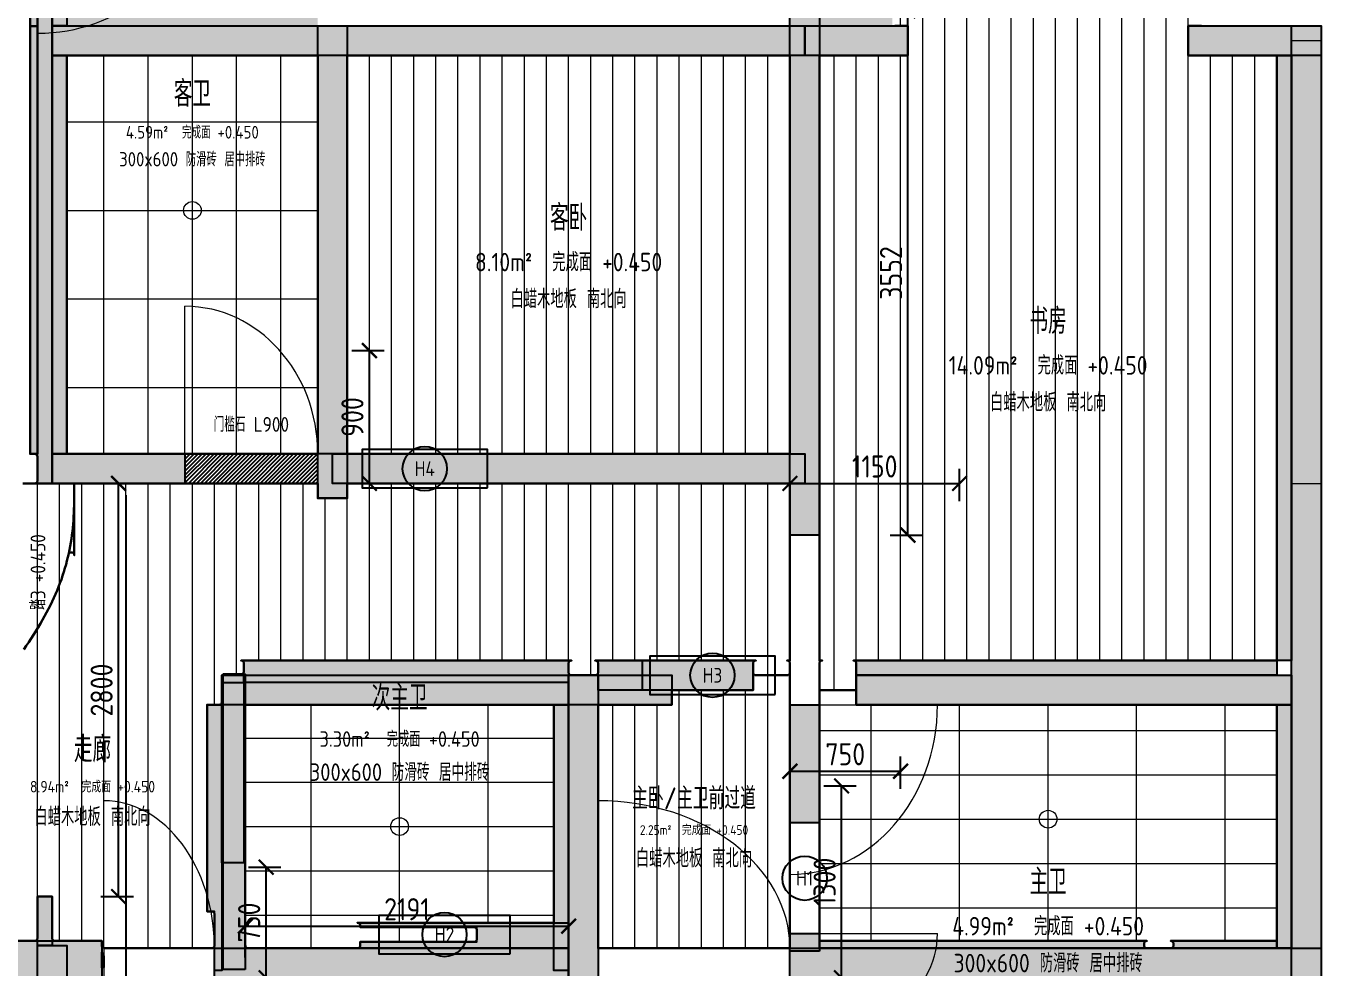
# Model space of a CAD drawing. Header units: millimetres. Extents: x -8644 to 33406, y -9640 to 20060.
# Drawn here: x 7722 to 16500, y 4516 to 10900 of the extents above; entities that cross this region are included whole.
import ezdxf
from ezdxf.enums import TextEntityAlignment as Align

# ---------------------------------------------------------------- set-up
doc = ezdxf.new("R2010")
doc.units = ezdxf.units.MM
for name, color, linetype, lineweight in [('A-CONFLICT', 8, 'Continuous', 25), ('A-DESIGN', 8, 'Continuous', 25), ('A-DIMS', 3, 'Continuous', 13), ('A-DOOR', 8, 'Continuous', 18), ('A-FLOR-LEVL', 7, 'Continuous', 18), ('A-FLOR-START', 6, 'Continuous', 18), ('A-FLOR-THRS', 1, 'Continuous', 25), ('A-FLOR-TILE', 4, 'Continuous', 13), ('A-FLOR-WOOD', 30, 'Continuous', 13), ('A-FLOR-ZONE', 7, 'Continuous', 30), ('A-REVIEW', 8, 'Continuous', 25), ('A-STAIR', 8, 'Continuous', 18), ('A-WALL', 8, 'Continuous', 25), ('A-WALL-FILL', 253, 'Continuous', 25), ('A-WINDOW', 8, 'Continuous', 18)]:
    doc.layers.add(name, color=color, linetype=linetype, lineweight=lineweight)
doc.styles.get("Standard").update_dxf_attribs({"font": 'gbenor.shx', "bigfont": 'gbcbig.shx'})
doc.dimstyles.new('CD50', dxfattribs={"dimtxt": 150, "dimasz": 100, "dimexe": 100, "dimexo": 80, "dimgap": 40, "dimtad": 1, "dimdec": 0, "dimtxsty": 'Standard', "dimblk": 'ARCHTICK', "dimcen": 2.5, "dimclrd": 3, "dimclre": 3, "dimclrt": 3, "dimazin": 3, "dimtfac": 1, "dimtmove": 0, "dimatfit": 3})

# ---------------------------------------------------------------- blocks, each defined once
blk = doc.blocks.new('SYM-DOOR-LEAF')
at = {"layer": 'A-DOOR'}
blk.add_line((0, 0), (0, 1000), dxfattribs=at)
blk.add_arc((0, 0), 1000, 0, 90, dxfattribs=at)
blk.add_attdef('SRC_ID', (0, -200), '', height=150)
blk = doc.blocks.new('_ARCHTICK')
at = {"color": 0, "linetype": 'BYBLOCK', "const_width": 0.15}
blk.add_lwpolyline([(-0.5, -0.5), (0.5, 0.5)], dxfattribs=at)

msp = doc.modelspace()

# ---------------------------------------------------------------- hatches: boundary and pattern name
at = {"layer": 'A-FLOR-THRS'}
h = msp.add_hatch(dxfattribs=at)
h.set_pattern_fill('ANSI31', color=256, scale=6)
h.paths.add_polyline_path([(9700, 7800), (9700, 8000), (8800, 8000), (8800, 7800)])
at = {"layer": 'A-WALL-FILL'}
h = msp.add_hatch(color=256, dxfattribs=at)
h.dxf.hatch_style = 1
h.paths.add_polyline_path([(6900, 13400), (7000, 13400), (7000, 13200.2), (7269.5, 13200.2), (7799.9, 13200.2), (7799.9, 13118.1), (7799.9, 13002), (7800, 13002), (7800, 13400.2), (7799.9, 13400.2), (7799.9, 13820.2), (7879.9, 13820.2), (7879.9, 13900.2), (13019.9, 13900.2), (13019.9, 13820.2), (13099.9, 13820.2), (13099.9, 13600), (13100, 13600), (13100, 11801), (13100, 11800.2), (13264.2, 11800.2), (13499.9, 11800.2), (13499.9, 11700.2), (13541, 11700.2), (13599.9, 11700.2), (13599.9, 11346.6), (13599.9, 11183.3), (13599.9, 11105), (13599.3, 11105), (13595, 11105), (13595, 11104.4), (13595, 11100.2), (13595, 10977.1), (13595, 10900.2), (13347.4, 10900.2), (13100, 10900.2), (13100, 10900), (13700, 10900), (13700, 10700), (13100, 10700), (13100, 7451), (13100, 7450), (12900, 7450), (12900, 7451), (12900, 7800), (10901, 7800), (9949, 7800), (9900, 7800), (9900, 7700), (9700, 7700), (9700, 8000.2), (9700, 8250), (9699.9, 8250), (9699.9, 9243.1), (9699.9, 10700), (8000.1, 10700), (8000.1, 8000.1), (8000, 8000), (8799, 8000), (8800, 8000), (8800, 7800), (8799, 7800), (7900, 7800), (7800, 7800), (7800, 7999.9), (7790, 7999.9), (7749.9, 7999.9), (7749.9, 10898), (7749.9, 11100.1), (7749.9, 11700), (7800, 11700), (7900, 11700), (8000.1, 11700), (8000.1, 11100.2), (8601.4, 11100.2), (9699.9, 11100.2), (9699.9, 11029.4), (9699.9, 10900.2), (9785.6, 10900.2), (9899.9, 10900.2), (9899.9, 10900), (9900, 10900), (12900, 10900), (12900, 10999), (12900, 11100.2), (12899.9, 11100.2), (12899.9, 13400.2), (8199.9, 13400.2), (8199.9, 13235.9), (8199.9, 13000.2), (8035.6, 13000.2), (7999.8, 13000.2), (8000.1, 12999.9), (8000.1, 12649.9), (7900, 12649.9), (7900, 12551), (7900, 12550), (7800, 12550), (7800, 12551), (7800, 12649.9), (7790, 12649.9), (7749.9, 12649.9), (7749.9, 12999.9), (7790, 12999.9), (7790, 13000.2), (7430.3, 13000.2), (7000, 13000.2), (7000, 12950), (6900, 12950), (6900, 13000.2), (6899.9, 13000.2), (6899.9, 13082.3), (6899.9, 13200.2), (6900, 13200.2)])
h.paths.add_polyline_path([(9699.9, 10900.2), (9098.4, 10900.2), (8000.1, 10900.2), (8000.1, 10900), (9699.9, 10900)])
h.paths.add_polyline_path([(9900, 8000), (9949, 8000), (10901, 8000), (12900, 8000), (12900, 10700), (9900, 10700)])
h = msp.add_hatch(color=256, dxfattribs=at)
h.dxf.hatch_style = 1
h.paths.add_polyline_path([(15400, 0), (15400, 200.2), (15299.9, 200.2), (15299.9, 1721.7), (15299.9, 4450), (12901, 4450), (12900, 4450), (12900, 4630), (12900, 4650), (12900, 4749), (12900, 4750), (13100, 4750), (13100, 4749), (13100, 4700.2), (14042.8, 4700.2), (15299.9, 4700.2), (15299.9, 4650), (15499.9, 4650), (15499.9, 4700.2), (15747.6, 4700.2), (16199.9, 4700.2), (16199.9, 5172.5), (16199.9, 6300), (13350, 6300), (13350, 6500), (13350, 6600.2), (14428.5, 6600.2), (16199.9, 6600.2), (16199.9, 8121.7), (16199.9, 10700), (15600, 10700), (15600, 10900), (16300, 10900), (16500, 10900), (16500, 10801), (16500, 10700), (16500, 7799), (16500, 6401), (16500, 4650), (16500, 4499), (16500, 4450), (16500, 4400), (16300, 4400), (16300, 4450), (15600, 4450), (15600, 2301), (15600, 499), (15600, 0)])
h.paths.add_polyline_path([(16199.9, 6600.2), (16199.9, 6514.5), (16199.9, 6500), (16300, 6500), (16300, 6600.2)])
h = msp.add_hatch(color=256, dxfattribs=at)
h.dxf.hatch_style = 1
h.paths.add_polyline_path([(5499.9, 450), (2801, 450), (1500, 450), (1399, 450), (1300, 450), (1300, 650), (1300, 700.2), (1299.9, 700.2), (1299.9, 704.8), (1299.9, 705), (1299.9, 2300.2), (1300, 2300.2), (1300, 2400), (1300, 2560), (2700, 2560), (2700, 5399), (2700, 5400), (2900, 5400), (2900, 5399), (2900, 2810), (2900, 2560), (2900, 2400), (2900, 2300), (2700, 2300), (2700, 2400), (2699.9, 2400), (2699.9, 2300.2), (2124.9, 2300.2), (1500, 2300.2), (1500, 2200), (2050, 2200), (2050, 1650), (1500, 1650), (1500, 1300), (2050, 1300), (2050, 750), (1500, 750), (1500, 700.1), (1500.1, 700.1), (1772.8, 700.1), (2100.1, 700.1), (2100.1, 650), (2801, 650), (5099.9, 650), (5099.9, 700.1), (5281.8, 700.1), (5500.1, 700.1), (5500.1, 650), (5700, 650), (5700, 700.2), (5572.4, 700.2), (5572.4, 1130.3), (5572.4, 1400), (5700, 1400), (5900, 1400), (5900, 1399), (5900, 200.2), (6680.3, 200.2), (7449.9, 200.2), (7449.9, 293.9), (7449.9, 500.2), (7593.6, 500.2), (7799.9, 500.2), (7799.9, 1721.7), (7799.9, 4450), (7250, 4450), (7250, 3870), (7150, 3870), (7150, 4450), (5900, 4450), (5900, 3800), (5700, 3800), (5700, 4450), (5700, 4499.9), (5699.9, 4499.9), (5650, 4499.9), (5649.9, 4499.9), (5649.9, 4529.9), (5649.9, 4715.1), (5650, 4715.1), (5650, 5950), (5750, 5950), (5750, 4715.1), (5900.1, 4715.1), (5900.1, 4700.1), (5900.1, 4700), (7150, 4700), (7150, 7800), (7400, 7800), (7400, 4700), (7800, 4700), (7800, 5000), (7900, 5000), (7900, 4700), (8236, 4700), (8236, 4624.4), (8249.2, 4597.7), (8250, 4596.1), (8250, 4519.2), (8236, 4518.6), (8236, 4450), (8000, 4450), (8000, 200.2), (8212.2, 200.2), (8599.9, 200.2), (8599.9, 71), (8599.9, 25.8), (8599.9, 5), (8508.4, 5), (8495, 5), (8495, 4.4), (8495, 0.2), (8442.3, 0.2), (8387.6, 0.2), (8000, 0.2), (8000, 0), (8599, 0), (10801, 0), (11400, 0), (11400, 4450), (9001, 4450), (9000, 4450), (9000, 4500), (9000, 4650), (9000, 4900), (8950, 4900), (8950, 6300), (9049.9, 6300), (9049.9, 6450.2), (9050, 6450.2), (9050, 6500), (9059, 6500), (9059, 6507.2), (9123.3, 6507.2), (9199.9, 6507.2), (9199.9, 6514.5), (9199.9, 6600.2), (10142.8, 6600.2), (11399.9, 6600.2), (11399.9, 6535.9), (11399.9, 6500), (11400, 6500), (11599.9, 6500), (11599.9, 6600.2), (11749.9, 6600.2), (11949.9, 6600.2), (11949.9, 6600.1), (12650, 6600.1), (12650, 6399.9), (12100, 6399.9), (12100, 6300), (11600, 6300), (11600, 4900), (11600, 4200), (11600, 200.2), (11812.2, 200.2), (12199.9, 200.2), (12199.9, 71), (12199.9, 25.8), (12199.9, 5), (12108.4, 5), (12095, 5), (12095, 4.4), (12095, 0.2), (12042.3, 0.2), (11987.6, 0.2), (11600, 0.2), (11600, 0), (12199, 0), (14701, 0), (15400, 0), (15400, -200), (14899.9, -200), (14899.9, -212.1), (14899.9, -599.8), (14864.5, -599.8), (14799.9, -599.8), (14799.9, -247), (14799.9, -205), (14800.6, -205), (14805, -205), (14805, -200), (14701, -200), (12199, -200), (12095, -200), (12095, -205), (12095.6, -205), (12099.9, -205), (12099.9, -440.5), (12099.9, -599.8), (12064.5, -599.8), (11999.9, -599.8), (11999.9, -387.5), (11999.9, -200), (11600, -200), (11400, -200), (10999.9, -200), (10999.9, -212.1), (10999.9, -599.8), (10964.5, -599.8), (10899.9, -599.8), (10899.9, -247), (10899.9, -205), (10900.6, -205), (10905, -205), (10905, -200), (10801, -200), (8599, -200), (8495, -200), (8495, -205), (8495.6, -205), (8499.9, -205), (8499.9, -440.5), (8499.9, -599.8), (8464.5, -599.8), (8399.9, -599.8), (8399.9, -387.5), (8399.9, -200), (7201, -200), (6050, -200), (5380, -200), (5380, 0), (5700, 0), (5700, 0.2), (5499.9, 0.2)])
h.paths.add_polyline_path([(9209, 4810.2), (9209, 4793), (9209, 4750.2), (9209, 4693), (9209, 4650), (9988.1, 4650), (9988.1, 4693), (10326.6, 4693), (10777.9, 4693), (10777.9, 4735.9), (10777.9, 4793), (10439.4, 4793), (9988.1, 4793), (9988.1, 4805.9), (9988.1, 4823.1), (10326.6, 4823.1), (10777.9, 4823.1), (10791.6, 4823.1), (10809.9, 4823.1), (11062.8, 4823.1), (11300, 4823.1), (11300, 6300), (11241, 6300), (10499, 6300), (9209, 6300), (9209, 5785.4), (9209, 4823.1)])
h.paths.add_polyline_path([(9059, 4650), (9059, 5230.2), (9050, 5230.2), (9050, 4650)])
h.paths.add_polyline_path([(7800, 200.2), (7799.9, 200.2), (7799.9, 150.2), (7799.9, 118.1), (7799.9, 0.2), (7312, 0.2), (7105, 0.2), (7105, 1.9), (7105, 5), (6457.6, 5), (6095, 5), (6095, 3.3), (6095, 0.2), (5993.4, 0.2), (5900, 0.2), (5900, 0), (6050, 0), (7201, 0), (7800, 0)])
h = msp.add_hatch(color=256, dxfattribs=at)
h.dxf.hatch_style = 1
h.paths.add_polyline_path([(13100, 6299), (13100, 5501), (13100, 5500), (12900, 5500), (12900, 5501), (12900, 6299), (12900, 6300), (13100, 6300)])

# ---------------------------------------------------------------- linework, layer by layer
at = {"layer": 'A-CONFLICT'}
msp.add_lwpolyline([(9699.9, 9243.1), (9699.9, 10900.2), (9785.6, 10900.2), (9899.9, 10900.2), (9899.9, 9657.3), (9899.9, 8000.2), (9814.2, 8000.2), (9700, 8000.2), (9700, 8250), (9699.9, 8250)], close=True, dxfattribs=at)
at = {"layer": 'A-DESIGN'}
for points in [[(7753, 10898), (7790, 10898), (7800, 10898), (7800, 7999.9), (7790, 7999.9), (7749.9, 7999.9), (7749.9, 10898), (7753, 10898)], [(8000.1, 8000.1), (8000, 8000), (7900, 8000), (7900, 10700), (8000.1, 10700), (8000.1, 8000.1)], [(16199.9, 8121.7), (16199.9, 10700), (16300, 10700), (16300, 7799), (16300, 6600.2), (16199.9, 6600.2), (16199.9, 8121.7)], [(9199.9, 6450.2), (9199.9, 6514.5), (9199.9, 6600.2), (10142.8, 6600.2), (11399.9, 6600.2), (11399.9, 6535.9), (11399.9, 6450.2), (10457, 6450.2)], [(11599.9, 6400.2), (11599.9, 6485.9), (11599.9, 6600.2), (11749.9, 6600.2), (11949.9, 6600.2), (11949.9, 6514.5), (11949.9, 6400.2), (11799.9, 6400.2)], [(11900, 6399.9), (11900, 6600.1), (12650, 6600.1), (12650, 6399.9)], [(16199.9, 6600.2), (16199.9, 6514.5), (16199.9, 6500), (13350, 6500), (13350, 6600.2), (14428.5, 6600.2), (16199.9, 6600.2)], [(9209, 4507.2), (9144.7, 4507.2), (9059, 4507.2), (9059, 5364.4), (9059, 6507.2), (9123.3, 6507.2), (9209, 6507.2), (9209, 5785.4), (9209, 4823.1), (9209, 4810.2), (9209, 4793), (9209, 4750.2), (9209, 4693), (9209, 4620.6), (9209, 4524), (9209, 4516.8)], [(9199.9, 5230.2), (9114.2, 5230.2), (9049.9, 5230.2), (9049.9, 5927.3), (9049.9, 6450.2), (9135.6, 6450.2), (9199.9, 6450.2), (9199.9, 5753.1)], [(16199.9, 5172.5), (16199.9, 6300), (16300, 6300), (16300, 4650), (16199.9, 4650), (16199.9, 5172.5)], [(9988.1, 4805.9), (9988.1, 4823.1), (10326.6, 4823.1), (10777.9, 4823.1), (10791.6, 4823.1), (10809.9, 4823.1), (11062.8, 4823.1), (11399.9, 4823.1), (11399.9, 4694.9), (11399.9, 4650), (9988.1, 4650), (9988.1, 4693), (10326.6, 4693), (10777.9, 4693), (10777.9, 4735.9), (10777.9, 4793), (10439.4, 4793), (9988.1, 4793), (9988.1, 4805.9)], [(14042.8, 4700.2), (15299.9, 4700.2), (15299.9, 4650), (13100, 4650), (13100, 4700.2), (14042.8, 4700.2)], [(15499.9, 4700.2), (15747.6, 4700.2), (16199.9, 4700.2), (16199.9, 4650), (15499.9, 4650), (15499.9, 4700.2)], [(8249.2, 4597.7), (8250, 4596.1), (8250, 4519.2), (8236, 4518.6), (8236, 4624.4), (8249.2, 4597.7)]]:
    msp.add_lwpolyline(points, close=True, dxfattribs=at)
at = {"layer": 'A-DOOR'}
for points in [[(8800, 7800), (9700, 7800), (9700, 8000), (8800, 8000)], [(12900, 6300), (13100, 6300), (13100, 7450), (12900, 7450)], [(12900, 4750), (13100, 4750), (13100, 5500), (12900, 5500)], [(8250, 4450), (9000, 4450), (9000, 4650), (8250, 4650)], [(11600, 4450), (12900, 4450), (12900, 4650), (11600, 4650)]]:
    msp.add_lwpolyline(points, close=True, dxfattribs=at)
at = {"layer": 'A-FLOR-START'}
for p, q in [((8850, 9530), (8850, 9770)), ((8730, 9650), (8970, 9650)), ((14650, 5405), (14650, 5645)), ((10254.5, 5355), (10254.5, 5595)), ((10134.5, 5475), (10374.5, 5475)), ((14530, 5525), (14770, 5525))]:
    msp.add_line(p, q, dxfattribs=at)
for centre in [(8850, 9650), (10254.5, 5475), (14650, 5525)]:
    msp.add_circle(centre, 60, dxfattribs=at)
at = {"layer": 'A-FLOR-THRS'}
msp.add_lwpolyline([(9700, 7800), (9700, 8000), (8800, 8000), (8800, 7800)], close=True, dxfattribs=at)
at = {"layer": 'A-FLOR-TILE'}
for p, q in [((8250, 8000), (8250, 10700)), ((8550, 8000), (8550, 10700)), ((8850, 8000), (8850, 10700)), ((9150, 8000), (9150, 10700)), ((9450, 8000), (9450, 10700)), ((8000.1, 10250), (9699.9, 10250)), ((8000.1, 9650), (9699.9, 9650)), ((8000.1, 9050), (9699.9, 9050)), ((8000.1, 8450), (9699.9, 8450)), ((9654.5, 4650), (9654.5, 6300)), ((10254.5, 4823.1), (10254.5, 6300)), ((10854.5, 4823.1), (10854.5, 6300)), ((13450, 4700.2), (13450, 6300)), ((14050, 4700.2), (14050, 6300)), ((14650, 4700.2), (14650, 6300)), ((15250, 4700.2), (15250, 6300)), ((15850, 4700.2), (15850, 6300)), ((9209, 6075), (11300, 6075)), ((13100, 6125), (16199.9, 6125)), ((13100, 5825), (16199.9, 5825)), ((9209, 5775), (11300, 5775)), ((9209, 5475), (11300, 5475)), ((13100, 5525), (16199.9, 5525)), ((13100, 5225), (16199.9, 5225)), ((9209, 5175), (11300, 5175)), ((13100, 4925), (16199.9, 4925)), ((9209, 4875), (11300, 4875)), ((10254.5, 4693), (10254.5, 4793))]:
    msp.add_line(p, q, dxfattribs=at)
at = {"layer": 'A-FLOR-WOOD'}
for p, q in [((13650, 10900), (13650, 11350)), ((13800, 6600.2), (13800, 11350)), ((13950, 6600.2), (13950, 11350)), ((14100, 6600.2), (14100, 11350)), ((14250, 6600.2), (14250, 11350)), ((14400, 6600.2), (14400, 11350)), ((14550, 6600.2), (14550, 11350)), ((14700, 6600.2), (14700, 11350)), ((14850, 6600.2), (14850, 11350)), ((15000, 6600.2), (15000, 11350)), ((15150, 6600.2), (15150, 11350)), ((15300, 6600.2), (15300, 11350)), ((15450, 6600.2), (15450, 11350)), ((15600, 10900), (15600, 11350)), ((15600, 10900), (15600, 10700)), ((9900, 8001), (9900, 10699)), ((10050, 8000), (10050, 10700)), ((10200, 8000), (10200, 10700)), ((10350, 8000), (10350, 10700)), ((10500, 8000), (10500, 10700)), ((10650, 8000), (10650, 10700)), ((10800, 8000), (10800, 10700)), ((10950, 8000), (10950, 10700)), ((11100, 8000), (11100, 10700)), ((11250, 8000), (11250, 10700)), ((11400, 8000), (11400, 10700)), ((11550, 8000), (11550, 10700)), ((11700, 8000), (11700, 10700)), ((11850, 8000), (11850, 10700)), ((12000, 8000), (12000, 10700)), ((12150, 8000), (12150, 10700)), ((12300, 8000), (12300, 10700)), ((12450, 8000), (12450, 10700)), ((12600, 8000), (12600, 10700)), ((12750, 8000), (12750, 10700)), ((12900, 10699), (12900, 8001)), ((13200, 6400), (13200, 10700)), ((13350, 6600.2), (13350, 10700)), ((13500, 6600.2), (13500, 10700)), ((13650, 6600.2), (13650, 10700)), ((15600, 6600.2), (15600, 10700)), ((15750, 6600.2), (15750, 10700)), ((15900, 6600.2), (15900, 10700)), ((16050, 6600.2), (16050, 10700)), ((7800, 7979.9), (7800, 7820)), ((7800, 6816.8), (7800, 7800)), ((7950, 7117.4), (7950, 7800)), ((8100, 4700), (8100, 7800)), ((8250, 4650.9), (8250, 7800)), ((8400, 4650), (8400, 7800)), ((8550, 4650), (8550, 7800)), ((8700, 4650), (8700, 7800)), ((8850, 4650), (8850, 7800)), ((9000, 6300), (9000, 7800)), ((9150, 6507.2), (9150, 7800)), ((9300, 6600.2), (9300, 7800)), ((9450, 6600.2), (9450, 7800)), ((9600, 6600.2), (9600, 7800)), ((9900, 7700), (9900, 7799)), ((10050, 6600.2), (10050, 7800)), ((10200, 6600.2), (10200, 7800)), ((10350, 6600.2), (10350, 7800)), ((10500, 6600.2), (10500, 7800)), ((10650, 6600.2), (10650, 7800)), ((10800, 6600.2), (10800, 7800)), ((10950, 6600.2), (10950, 7800)), ((11100, 6600.2), (11100, 7800)), ((11250, 6600.2), (11250, 7800)), ((11400, 6600), (11400, 7800)), ((11550, 6500), (11550, 7800)), ((11700, 6600.2), (11700, 7800)), ((11850, 6600.2), (11850, 7800)), ((12000, 6600.1), (12000, 7800)), ((12150, 6600.1), (12150, 7800)), ((12300, 6600.1), (12300, 7800)), ((12450, 6600.1), (12450, 7800)), ((12600, 6600.1), (12600, 7800)), ((12750, 6500), (12750, 7800)), ((12900, 7799), (12900, 6600)), ((9750, 6600.2), (9750, 7700)), ((9900, 6600.2), (9900, 7700)), ((7950, 4700), (7950, 7117.4)), ((7800, 4999.7), (7800, 6816.8)), ((11400, 6518), (11400, 6582)), ((12750, 4650), (12750, 6500)), ((12900, 6580), (12900, 6520)), ((12900, 6520), (12900, 4651)), ((13350, 6580), (13350, 6520)), ((13350, 6520), (13350, 6400)), ((12150, 4650), (12150, 6399.9)), ((12300, 4650), (12300, 6399.9)), ((12450, 4650), (12450, 6399.9)), ((12600, 4650), (12600, 6399.9)), ((11700, 4650), (11700, 6300)), ((11850, 4650), (11850, 6300)), ((12000, 4650), (12000, 6300)), ((7800, 4999.7), (7800, 4720)), ((9000, 4880), (9000, 4670))]:
    msp.add_line(p, q, dxfattribs=at)
at = {"layer": 'A-FLOR-ZONE'}
for points in [[(7749.9, 11699.7), (7749.9, 8000.2), (7749.9, 8000.2), (7749.9, 7999.9), (7750.2, 7999.9), (7750.2, 7999.9), (7780, 7999.9), (7782, 7999.8), (7783.9, 7999.5), (7785.8, 7999), (7787.7, 7998.4), (7789.4, 7997.5), (7791.1, 7996.5), (7792.7, 7995.4), (7794.1, 7994), (7795.5, 7992.6), (7796.6, 7991), (7797.6, 7989.3), (7798.5, 7987.6), (7799.1, 7985.7), (7799.6, 7983.8), (7799.9, 7981.9), (7800, 7979.9), (7800, 7820), (7799.9, 7818.1), (7799.6, 7816.1), (7799.1, 7814.2), (7798.5, 7812.4), (7797.6, 7810.6), (7796.6, 7808.9), (7795.5, 7807.3), (7794.1, 7805.9), (7792.7, 7804.6), (7791.1, 7803.4), (7789.4, 7802.4), (7787.7, 7801.5), (7785.8, 7800.9), (7783.9, 7800.4), (7782, 7800.1), (7780, 7800), (7700, 7800)], [(15688.9, 10900.4), (15687, 10900.1), (15685, 10900), (15600, 10900), (15600, 10900), (15600, 10900), (15600, 10700), (15600, 10700), (15600, 10700), (16198.9, 10700), (16199, 10700), (16199.1, 10700), (16199.2, 10700), (16199.3, 10699.9), (16199.4, 10699.9), (16199.5, 10699.8), (16199.5, 10699.8), (16199.6, 10699.7), (16199.7, 10699.6), (16199.7, 10699.6), (16199.8, 10699.5), (16199.8, 10699.4), (16199.9, 10699.3), (16199.9, 10699.2), (16199.9, 10699.1), (16199.9, 10699), (16199.9, 6601.2), (16199.9, 6601.1), (16199.9, 6601), (16199.9, 6600.9), (16199.8, 6600.8), (16199.8, 6600.7), (16199.7, 6600.6), (16199.7, 6600.6), (16199.6, 6600.5), (16199.5, 6600.4), (16199.5, 6600.4), (16199.4, 6600.3), (16199.3, 6600.3), (16199.2, 6600.2), (16199.1, 6600.2), (16199, 6600.2), (16198.9, 6600.2), (13350, 6600.2), (13350, 6600.2), (13350, 6600.2), (13350, 6600), (13330, 6600), (13332, 6599.9), (13333.9, 6599.6), (13335.8, 6599.1), (13337.7, 6598.5), (13339.4, 6597.6), (13341.1, 6596.6), (13342.7, 6595.5), (13344.1, 6594.1), (13345.5, 6592.7), (13346.6, 6591.1), (13347.6, 6589.4), (13348.5, 6587.7), (13349.1, 6585.8), (13349.6, 6583.9), (13349.9, 6582), (13350, 6580), (13350, 6520), (13350, 6400), (13100, 6400), (13100, 6520), (13100, 6580), (13100.1, 6582), (13100.4, 6583.9), (13100.9, 6585.8), (13101.5, 6587.7), (13102.4, 6589.4), (13103.4, 6591.1), (13104.5, 6592.7), (13105.9, 6594.1), (13107.3, 6595.5), (13108.9, 6596.6), (13110.6, 6597.6), (13112.3, 6598.5), (13114.2, 6599.1), (13116.1, 6599.6), (13118, 6599.9), (13120, 6600), (13100, 6600), (13100, 10699), (13100, 10699.1), (13100, 10699.2), (13100, 10699.3), (13100.1, 10699.4), (13100.1, 10699.5), (13100.2, 10699.6), (13100.2, 10699.6), (13100.3, 10699.7), (13100.4, 10699.8), (13100.4, 10699.8), (13100.5, 10699.9), (13100.6, 10699.9), (13100.7, 10700), (13100.8, 10700), (13100.9, 10700), (13101, 10700), (13700, 10700), (13700, 10700), (13700, 10700), (13700, 10900), (13700, 10900), (13700, 10900), (13615, 10900), (13613.1, 10900.1), (13611.1, 10900.4)], [(7707.6, 6675), (7724.7, 6700), (7741.6, 6724.9), (7741.6, 6725.1), (7758, 6749.9), (7774.1, 6775), (7774.1, 6775), (7789.8, 6799.9), (7789.8, 6800.1), (7805, 6824.9), (7819.9, 6849.9), (7819.9, 6850.1), (7834.3, 6874.9), (7834.3, 6875.1), (7848.3, 6899.9), (7848.3, 6900.1), (7861.8, 6924.9), (7861.8, 6925.1), (7874.9, 6949.9), (7874.9, 6950.1), (7887.5, 6974.9), (7887.5, 6975.1), (7899.6, 6999.9), (7899.6, 7000.1), (7911.3, 7024.9), (7911.3, 7025.1), (7922.4, 7049.9), (7922.4, 7050.1), (7933.1, 7074.9), (7933.1, 7075.1), (7943.3, 7099.9), (7943.3, 7100.1), (7952.9, 7124.9), (7952.9, 7125.1), (7962.1, 7149.9), (7962.1, 7150.1), (7970.7, 7174.9), (7970.7, 7175.1), (7978.9, 7199.9), (7978.9, 7200.1), (7986.5, 7224.9), (7986.5, 7225.1), (7993.7, 7249.9), (7993.7, 7250.1), (8000.3, 7274.9), (8000.3, 7275.1), (8006.5, 7299.9), (8006.5, 7300.1), (8010.5, 7317.5), (8011, 7319.4), (8011.7, 7321.2), (8012.6, 7323), (8013.6, 7324.6), (8014.8, 7326.1), (8016.2, 7327.6), (8017.6, 7328.8), (8019.2, 7330), (8020.9, 7330.9), (8022.7, 7331.7), (8024.5, 7332.3), (8026.4, 7332.8), (8028.4, 7333), (8030.3, 7333.1), (8032.2, 7333), (8034.2, 7332.7), (8036, 7332.2), (8037.9, 7331.5), (8039.6, 7330.6), (8041.3, 7329.6), (8042.8, 7328.5), (8044.2, 7327.1), (8045.5, 7325.7), (8046.7, 7324.1), (8047.7, 7322.4), (8048.5, 7320.7), (8049.2, 7318.9), (8049.6, 7317), (8049.9, 7315), (8050, 7313.1), (8050, 7800), (9699, 7800), (9699.1, 7800), (9699.2, 7800), (9699.3, 7800), (9699.4, 7799.9), (9699.5, 7799.9), (9699.6, 7799.8), (9699.6, 7799.8), (9699.7, 7799.7), (9699.8, 7799.6), (9699.8, 7799.6), (9699.9, 7799.5), (9699.9, 7799.4), (9700, 7799.3), (9700, 7799.2), (9700, 7799.1), (9700, 7799), (9700, 7700), (9700, 7700), (9700, 7700), (9900, 7700), (9900, 7700), (9900, 7700), (9900, 7799), (9900, 7799.1), (9900, 7799.2), (9900, 7799.3), (9900.1, 7799.4), (9900.1, 7799.5), (9900.2, 7799.6), (9900.2, 7799.6), (9900.3, 7799.7), (9900.4, 7799.8), (9900.4, 7799.8), (9900.5, 7799.9), (9900.6, 7799.9), (9900.7, 7800), (9900.8, 7800), (9900.9, 7800), (9901, 7800), (12899, 7800), (12899.1, 7800), (12899.2, 7800), (12899.3, 7800), (12899.4, 7799.9), (12899.5, 7799.9), (12899.6, 7799.8), (12899.6, 7799.8), (12899.7, 7799.7), (12899.8, 7799.6), (12899.8, 7799.6), (12899.9, 7799.5), (12899.9, 7799.4), (12900, 7799.3), (12900, 7799.2), (12900, 7799.1), (12900, 7799), (12900, 6600), (12880, 6600), (12882, 6599.9), (12883.9, 6599.6), (12885.8, 6599.1), (12887.7, 6598.5), (12889.4, 6597.6), (12891.1, 6596.6), (12892.7, 6595.5), (12894.1, 6594.1), (12895.5, 6592.7), (12896.6, 6591.1), (12897.6, 6589.4), (12898.5, 6587.7), (12899.1, 6585.8), (12899.6, 6583.9), (12899.9, 6582), (12900, 6580), (12900, 6520), (12899.9, 6518), (12899.6, 6516.1), (12899.1, 6514.2), (12898.5, 6512.3), (12897.6, 6510.6), (12896.6, 6508.9), (12895.5, 6507.3), (12894.1, 6505.9), (12892.7, 6504.5), (12891.1, 6503.4), (12889.4, 6502.4), (12887.7, 6501.5), (12885.8, 6500.9), (12883.9, 6500.4), (12882, 6500.1), (12880, 6500), (12670, 6500), (12668, 6500.1), (12666.1, 6500.4), (12664.2, 6500.9), (12662.3, 6501.5), (12660.6, 6502.4), (12658.9, 6503.4), (12657.3, 6504.5), (12655.9, 6505.9), (12654.5, 6507.3), (12653.4, 6508.9), (12652.4, 6510.6), (12651.5, 6512.3), (12650.9, 6514.2), (12650.4, 6516.1), (12650.1, 6518), (12650, 6520), (12650, 6580), (12650.1, 6582), (12650.4, 6583.9), (12650.9, 6585.8), (12651.5, 6587.7), (12652.4, 6589.4), (12653.4, 6591.1), (12654.5, 6592.7), (12655.9, 6594.1), (12657.3, 6595.5), (12658.9, 6596.6), (12660.6, 6597.6), (12662.3, 6598.5), (12664.2, 6599.1), (12666.1, 6599.6), (12668, 6599.9), (12670, 6600), (12650, 6600), (12650, 6600.1), (12650, 6600.1), (12650, 6600.1), (11950.3, 6600.1), (11950.2, 6600.1), (11950.1, 6600.1), (11950, 6600.2), (11949.9, 6600.2), (11949.9, 6600.2), (11949.9, 6600.2), (11599.9, 6600.2), (11599.9, 6600.2), (11599.9, 6600.2), (11599.9, 6600), (11579.9, 6600), (11581.9, 6599.9), (11583.8, 6599.6), (11585.7, 6599.1), (11587.6, 6598.5), (11589.3, 6597.6), (11591, 6596.6), (11592.6, 6595.5), (11594, 6594.1), (11595.4, 6592.7), (11596.5, 6591.1), (11597.5, 6589.4), (11598.4, 6587.7), (11599, 6585.8), (11599.5, 6583.9), (11599.8, 6582), (11599.9, 6580), (11599.9, 6520), (11599.8, 6518.1), (11599.5, 6516.1), (11599, 6514.2), (11598.4, 6512.4), (11597.5, 6510.6), (11596.5, 6508.9), (11595.4, 6507.4), (11594, 6505.9), (11592.6, 6504.6), (11591, 6503.4), (11589.3, 6502.4), (11587.6, 6501.6), (11585.7, 6500.9), (11583.8, 6500.4), (11581.9, 6500.1), (11579.9, 6500), (11419.9, 6500), (11417.9, 6500.1), (11416, 6500.4), (11414.1, 6500.9), (11412.2, 6501.5), (11410.5, 6502.4), (11408.8, 6503.4), (11407.2, 6504.5), (11405.8, 6505.9), (11404.4, 6507.3), (11403.3, 6508.9), (11402.3, 6510.6), (11401.4, 6512.3), (11400.8, 6514.2), (11400.3, 6516.1), (11400, 6518), (11399.9, 6520), (11399.9, 6580), (11400, 6582), (11400.3, 6583.9), (11400.8, 6585.8), (11401.4, 6587.7), (11402.3, 6589.4), (11403.3, 6591.1), (11404.4, 6592.7), (11405.8, 6594.1), (11407.2, 6595.5), (11408.8, 6596.6), (11410.5, 6597.6), (11412.2, 6598.5), (11414.1, 6599.1), (11416, 6599.6), (11417.9, 6599.9), (11419.9, 6600), (11399.9, 6600), (11399.9, 6600.2), (11399.9, 6600.2), (11399.9, 6600.2), (9199.9, 6600.2), (9199.9, 6600.2), (9199.9, 6600.2), (9199.9, 6600), (9179.9, 6600), (9181.9, 6599.9), (9183.8, 6599.6), (9185.7, 6599.1), (9187.6, 6598.5), (9189.3, 6597.6), (9191, 6596.6), (9192.6, 6595.5), (9194, 6594.1), (9195.4, 6592.7), (9196.5, 6591.1), (9197.5, 6589.4), (9198.4, 6587.7), (9199, 6585.8), (9199.5, 6583.9), (9199.8, 6582), (9199.9, 6580), (9199.9, 6527.2), (9199.8, 6525.3), (9199.5, 6523.3), (9199, 6521.4), (9198.4, 6519.6), (9197.5, 6517.8), (9196.5, 6516.1), (9195.4, 6514.6), (9194, 6513.1), (9192.6, 6511.8), (9191, 6510.6), (9189.3, 6509.6), (9187.6, 6508.8), (9185.7, 6508.1), (9183.8, 6507.6), (9181.9, 6507.3), (9179.9, 6507.2), (9059.3, 6507.2), (9059.3, 6507.2), (9059, 6507.2), (9058.8, 6506.9), (9057.9, 6505.7), (9056.5, 6504.2), (9054.9, 6502.8), (9053.1, 6501.6), (9051.3, 6500.5), (9050.8, 6500.4), (9050, 6500), (9050, 6499.5), (9050, 6451.9), (9049.9, 6450), (9049.9, 6449.9), (9049.9, 6449.9), (9049.9, 6320), (9049.8, 6318), (9049.5, 6316.1), (9049, 6314.2), (9048.4, 6312.3), (9047.5, 6310.6), (9046.5, 6308.9), (9045.4, 6307.3), (9044, 6305.9), (9042.6, 6304.5), (9041, 6303.4), (9039.3, 6302.4), (9037.6, 6301.5), (9035.7, 6300.9), (9033.8, 6300.4), (9031.9, 6300.1), (9029.9, 6300), (8950.3, 6300), (8950.3, 6300), (8950, 6300), (8950, 6299.7), (8950, 6299.7), (8950, 4900.3), (8950, 4900.3), (8950, 4900), (8950.3, 4900), (8950.3, 4900), (8980, 4900), (8982, 4899.9), (8983.9, 4899.6), (8985.8, 4899.1), (8987.7, 4898.5), (8989.4, 4897.6), (8991.1, 4896.6), (8992.7, 4895.5), (8994.1, 4894.1), (8995.5, 4892.7), (8996.6, 4891.1), (8997.6, 4889.4), (8998.5, 4887.7), (8999.1, 4885.8), (8999.6, 4883.9), (8999.9, 4882), (9000, 4880), (9000, 4670), (8999.9, 4668), (8999.6, 4666.1), (8999.1, 4664.2), (8998.5, 4662.3), (8997.6, 4660.6), (8996.6, 4658.9), (8995.5, 4657.3), (8994.1, 4655.9), (8992.7, 4654.5), (8991.1, 4653.4), (8989.4, 4652.4), (8987.7, 4651.5), (8985.8, 4650.9), (8983.9, 4650.4), (8982, 4650.1), (8980, 4650), (8256, 4650), (8254, 4650.1), (8252.1, 4650.4), (8250.2, 4650.9), (8248.3, 4651.5), (8246.6, 4652.4), (8244.9, 4653.4), (8243.3, 4654.5), (8241.9, 4655.9), (8240.5, 4657.3), (8239.4, 4658.9), (8238.4, 4660.6), (8237.5, 4662.3), (8236.9, 4664.2), (8236.4, 4666.1), (8236.1, 4668), (8236, 4670), (8236, 4699.7), (8236, 4699.7), (8236, 4700), (8235.7, 4700), (8235.7, 4700), (7920, 4700), (7918, 4700.1), (7916.1, 4700.4), (7914.2, 4700.9), (7912.3, 4701.5), (7910.6, 4702.4), (7908.9, 4703.4), (7907.3, 4704.5), (7905.9, 4705.9), (7904.5, 4707.3), (7903.4, 4708.9), (7902.4, 4710.6), (7901.5, 4712.3), (7900.9, 4714.2), (7900.4, 4716.1), (7900.1, 4718), (7900, 4720), (7900, 4999.7), (7900, 4999.7), (7900, 5000), (7899.7, 5000), (7899.7, 5000), (7800.3, 5000), (7800.3, 5000), (7800, 5000), (7800, 4999.7), (7800, 4999.7), (7800, 4720), (7799.9, 4718), (7799.6, 4716.1), (7799.1, 4714.2), (7798.5, 4712.3), (7797.6, 4710.6), (7796.6, 4708.9), (7795.5, 4707.3), (7794.1, 4705.9), (7792.7, 4704.5), (7791.1, 4703.4), (7789.4, 4702.4), (7787.7, 4701.5), (7785.8, 4700.9), (7783.9, 4700.4), (7782, 4700.1), (7780, 4700), (7420, 4700)], [(7700, 7800), (7800, 7800), (8050, 7800), (8050, 7775), (8049.9, 7750), (8049.8, 7725), (8049.6, 7700), (8049.2, 7675), (8048.6, 7650), (8047.8, 7625), (8046.7, 7600), (8045.4, 7575), (8043.8, 7550), (8041.8, 7525), (8039.5, 7500), (8036.9, 7475), (8033.8, 7450), (8030.4, 7425), (8026.5, 7400), (8022.2, 7375), (8017.4, 7350), (8012.2, 7325), (8006.5, 7300), (8000.3, 7275), (7993.7, 7250), (7986.5, 7225), (7978.9, 7200), (7970.7, 7175), (7962.1, 7150), (7952.9, 7125), (7943.3, 7100), (7933.1, 7075), (7922.4, 7050), (7911.3, 7025), (7899.6, 7000), (7887.5, 6975), (7874.9, 6950), (7861.8, 6925), (7848.3, 6900), (7834.3, 6875), (7819.9, 6850), (7805, 6825), (7789.8, 6800), (7774.1, 6775), (7758, 6750), (7741.6, 6725), (7724.7, 6700), (7707.6, 6675)]]:
    msp.add_lwpolyline(points, dxfattribs=at)
for points in [[(8001.1, 8000), (8001, 8000), (8000.9, 8000), (8000.8, 8000), (8000.7, 8000.1), (8000.6, 8000.1), (8000.5, 8000.2), (8000.5, 8000.2), (8000.4, 8000.3), (8000.3, 8000.4), (8000.3, 8000.4), (8000.2, 8000.5), (8000.2, 8000.6), (8000.1, 8000.7), (8000.1, 8000.8), (8000.1, 8000.9), (8000.1, 8001), (8000.1, 10699), (8000.1, 10699.1), (8000.1, 10699.2), (8000.1, 10699.3), (8000.2, 10699.4), (8000.2, 10699.5), (8000.3, 10699.6), (8000.3, 10699.6), (8000.4, 10699.7), (8000.5, 10699.8), (8000.5, 10699.8), (8000.6, 10699.9), (8000.7, 10699.9), (8000.8, 10700), (8000.9, 10700), (8001, 10700), (8001.1, 10700), (9698.9, 10700), (9699, 10700), (9699.1, 10700), (9699.2, 10700), (9699.3, 10699.9), (9699.4, 10699.9), (9699.5, 10699.8), (9699.5, 10699.8), (9699.6, 10699.7), (9699.7, 10699.6), (9699.7, 10699.6), (9699.8, 10699.5), (9699.8, 10699.4), (9699.9, 10699.3), (9699.9, 10699.2), (9699.9, 10699.1), (9699.9, 10699), (9699.9, 8250), (9699.9, 8250), (9699.9, 8250), (9699.9, 8249.9), (9700, 8249.8), (9700, 8249.7), (9700, 8249.6), (9700, 8001), (9700, 8000.9), (9700, 8000.8), (9700, 8000.7), (9699.9, 8000.6), (9699.9, 8000.5), (9699.8, 8000.4), (9699.8, 8000.4), (9699.7, 8000.3), (9699.6, 8000.2), (9699.6, 8000.2), (9699.5, 8000.1), (9699.4, 8000.1), (9699.3, 8000), (9699.2, 8000), (9699.1, 8000), (9699, 8000)], [(9901, 8000), (9900.9, 8000), (9900.8, 8000), (9900.7, 8000), (9900.6, 8000.1), (9900.5, 8000.1), (9900.4, 8000.2), (9900.4, 8000.2), (9900.3, 8000.3), (9900.2, 8000.4), (9900.2, 8000.4), (9900.1, 8000.5), (9900.1, 8000.6), (9900, 8000.7), (9900, 8000.8), (9900, 8000.9), (9900, 8001), (9900, 10699), (9900, 10699.1), (9900, 10699.2), (9900, 10699.3), (9900.1, 10699.4), (9900.1, 10699.5), (9900.2, 10699.6), (9900.2, 10699.6), (9900.3, 10699.7), (9900.4, 10699.8), (9900.4, 10699.8), (9900.5, 10699.9), (9900.6, 10699.9), (9900.7, 10700), (9900.8, 10700), (9900.9, 10700), (9901, 10700), (12899, 10700), (12899.1, 10700), (12899.2, 10700), (12899.3, 10700), (12899.4, 10699.9), (12899.5, 10699.9), (12899.6, 10699.8), (12899.6, 10699.8), (12899.7, 10699.7), (12899.8, 10699.6), (12899.8, 10699.6), (12899.9, 10699.5), (12899.9, 10699.4), (12900, 10699.3), (12900, 10699.2), (12900, 10699.1), (12900, 10699), (12900, 8001), (12900, 8000.9), (12900, 8000.8), (12900, 8000.7), (12899.9, 8000.6), (12899.9, 8000.5), (12899.8, 8000.4), (12899.8, 8000.4), (12899.7, 8000.3), (12899.6, 8000.2), (12899.6, 8000.2), (12899.5, 8000.1), (12899.4, 8000.1), (12899.3, 8000), (12899.2, 8000), (12899.1, 8000), (12899, 8000)], [(12900, 4651), (12900, 4650.9), (12900, 4650.8), (12900, 4650.7), (12899.9, 4650.6), (12899.9, 4650.5), (12899.8, 4650.4), (12899.8, 4650.4), (12899.7, 4650.3), (12899.6, 4650.2), (12899.6, 4650.2), (12899.5, 4650.1), (12899.4, 4650.1), (12899.3, 4650), (12899.2, 4650), (12899.1, 4650), (12899, 4650), (11601, 4650), (11600.9, 4650), (11600.8, 4650), (11600.7, 4650), (11600.6, 4650.1), (11600.5, 4650.1), (11600.4, 4650.2), (11600.4, 4650.2), (11600.3, 4650.3), (11600.2, 4650.4), (11600.2, 4650.4), (11600.1, 4650.5), (11600.1, 4650.6), (11600, 4650.7), (11600, 4650.8), (11600, 4650.9), (11600, 4651), (11600, 6299), (11600, 6299.1), (11600, 6299.2), (11600, 6299.3), (11600.1, 6299.4), (11600.1, 6299.5), (11600.2, 6299.6), (11600.2, 6299.6), (11600.3, 6299.7), (11600.4, 6299.8), (11600.4, 6299.8), (11600.5, 6299.9), (11600.6, 6299.9), (11600.7, 6300), (11600.8, 6300), (11600.9, 6300), (11601, 6300), (12100, 6300), (12100, 6300), (12100, 6300), (12100, 6398.9), (12100, 6399), (12100, 6399.1), (12100, 6399.2), (12100.1, 6399.3), (12100.1, 6399.4), (12100.2, 6399.5), (12100.2, 6399.5), (12100.3, 6399.6), (12100.4, 6399.7), (12100.4, 6399.7), (12100.5, 6399.8), (12100.6, 6399.8), (12100.7, 6399.9), (12100.8, 6399.9), (12100.9, 6399.9), (12101, 6399.9), (12650, 6399.9), (12650, 6399.9), (12650, 6399.9), (12650, 6520), (12650.1, 6518), (12650.4, 6516.1), (12650.9, 6514.2), (12651.5, 6512.3), (12652.4, 6510.6), (12653.4, 6508.9), (12654.5, 6507.3), (12655.9, 6505.9), (12657.3, 6504.5), (12658.9, 6503.4), (12660.6, 6502.4), (12662.3, 6501.5), (12664.2, 6500.9), (12666.1, 6500.4), (12668, 6500.1), (12670, 6500), (12880, 6500), (12882, 6500.1), (12883.9, 6500.4), (12885.8, 6500.9), (12887.7, 6501.5), (12889.4, 6502.4), (12891.1, 6503.4), (12892.7, 6504.5), (12894.1, 6505.9), (12895.5, 6507.3), (12896.6, 6508.9), (12897.6, 6510.6), (12898.5, 6512.3), (12899.1, 6514.2), (12899.6, 6516.1), (12899.9, 6518), (12900, 6520)], [(15317.9, 4650.1), (15316, 4650.4), (15314.1, 4650.9), (15312.2, 4651.5), (15310.5, 4652.4), (15308.8, 4653.4), (15307.2, 4654.5), (15305.8, 4655.9), (15304.4, 4657.3), (15303.3, 4658.9), (15302.3, 4660.6), (15301.4, 4662.3), (15300.8, 4664.2), (15300.3, 4666.1), (15300, 4668), (15299.9, 4670), (15299.9, 4680), (15300, 4682), (15300.3, 4683.9), (15300.8, 4685.8), (15301.4, 4687.7), (15302.3, 4689.4), (15303.3, 4691.1), (15304.4, 4692.7), (15305.8, 4694.1), (15307.2, 4695.5), (15308.8, 4696.6), (15310.5, 4697.6), (15312.2, 4698.5), (15314.1, 4699.1), (15316, 4699.6), (15317.9, 4699.9), (15319.9, 4700), (15299.9, 4700), (15299.9, 4700.2), (15299.9, 4700.2), (15299.9, 4700.2), (13101, 4700.2), (13100.9, 4700.2), (13100.8, 4700.2), (13100.7, 4700.2), (13100.6, 4700.3), (13100.5, 4700.3), (13100.4, 4700.4), (13100.4, 4700.4), (13100.3, 4700.5), (13100.2, 4700.6), (13100.2, 4700.6), (13100.1, 4700.7), (13100.1, 4700.8), (13100, 4700.9), (13100, 4701), (13100, 4701.1), (13100, 4701.2), (13100, 6400), (13350, 6400), (13350, 6300), (13350, 6300), (13350, 6300), (16198.9, 6300), (16199, 6300), (16199.1, 6300), (16199.2, 6300), (16199.3, 6299.9), (16199.4, 6299.9), (16199.5, 6299.8), (16199.5, 6299.8), (16199.6, 6299.7), (16199.7, 6299.6), (16199.7, 6299.6), (16199.8, 6299.5), (16199.8, 6299.4), (16199.9, 6299.3), (16199.9, 6299.2), (16199.9, 6299.1), (16199.9, 6299), (16199.9, 4701.2), (16199.9, 4701.1), (16199.9, 4701), (16199.9, 4700.9), (16199.8, 4700.8), (16199.8, 4700.7), (16199.7, 4700.6), (16199.7, 4700.6), (16199.6, 4700.5), (16199.5, 4700.4), (16199.5, 4700.4), (16199.4, 4700.3), (16199.3, 4700.3), (16199.2, 4700.2), (16199.1, 4700.2), (16199, 4700.2), (16198.9, 4700.2), (15499.9, 4700.2), (15499.9, 4700.2), (15499.9, 4700.2), (15499.9, 4700), (15479.9, 4700), (15481.9, 4699.9), (15483.8, 4699.6), (15485.7, 4699.1), (15487.6, 4698.5), (15489.3, 4697.6), (15491, 4696.6), (15492.6, 4695.5), (15494, 4694.1), (15495.4, 4692.7), (15496.5, 4691.1), (15497.5, 4689.4), (15498.4, 4687.7), (15499, 4685.8), (15499.5, 4683.9), (15499.8, 4682), (15499.9, 4680), (15499.9, 4670), (15499.8, 4668.1), (15499.5, 4666.1), (15499, 4664.2), (15498.4, 4662.4), (15497.5, 4660.6), (15496.5, 4658.9), (15495.4, 4657.4), (15494, 4655.9), (15492.6, 4654.6), (15491, 4653.4), (15489.3, 4652.4), (15487.6, 4651.6), (15485.7, 4650.9), (15483.8, 4650.4), (15481.9, 4650.1), (15479.9, 4650), (15319.9, 4650)], [(9227, 4650.1), (9225.1, 4650.4), (9223.2, 4650.9), (9221.3, 4651.5), (9219.6, 4652.4), (9217.9, 4653.4), (9216.3, 4654.5), (9214.9, 4655.9), (9213.5, 4657.3), (9212.4, 4658.9), (9211.4, 4660.6), (9210.5, 4662.3), (9209.9, 4664.2), (9209.4, 4666.1), (9209.1, 4668), (9209, 4670), (9209, 4803), (9209.1, 4805), (9209.4, 4806.9), (9209.9, 4808.8), (9210.5, 4810.7), (9211.4, 4812.4), (9212.4, 4814.1), (9213.5, 4815.7), (9214.9, 4817.1), (9216.3, 4818.5), (9217.9, 4819.6), (9219.6, 4820.6), (9221.3, 4821.5), (9223.2, 4822.1), (9225.1, 4822.6), (9227, 4822.9), (9229, 4823), (9209, 4823), (9209, 6299), (9209, 6299.1), (9209, 6299.2), (9209, 6299.3), (9209.1, 6299.4), (9209.1, 6299.5), (9209.2, 6299.6), (9209.2, 6299.6), (9209.3, 6299.7), (9209.4, 6299.8), (9209.4, 6299.8), (9209.5, 6299.9), (9209.6, 6299.9), (9209.7, 6300), (9209.8, 6300), (9209.9, 6300), (9210, 6300), (11299, 6300), (11299.1, 6300), (11299.2, 6300), (11299.3, 6300), (11299.4, 6299.9), (11299.5, 6299.9), (11299.6, 6299.8), (11299.6, 6299.8), (11299.7, 6299.7), (11299.8, 6299.6), (11299.8, 6299.6), (11299.9, 6299.5), (11299.9, 6299.4), (11300, 6299.3), (11300, 6299.2), (11300, 6299.1), (11300, 6299), (11300, 4824.1), (11300, 4824), (11300, 4823.9), (11300, 4823.8), (11299.9, 4823.7), (11299.9, 4823.6), (11299.8, 4823.5), (11299.8, 4823.5), (11299.7, 4823.4), (11299.6, 4823.3), (11299.6, 4823.3), (11299.5, 4823.2), (11299.4, 4823.2), (11299.3, 4823.1), (11299.2, 4823.1), (11299.1, 4823.1), (11299, 4823.1), (9988.1, 4823.1), (9988.1, 4823.1), (9988.1, 4823.1), (9988.1, 4823), (9968.1, 4823), (9970.1, 4822.9), (9972, 4822.6), (9973.9, 4822.1), (9975.8, 4821.5), (9977.5, 4820.6), (9979.2, 4819.6), (9980.8, 4818.5), (9982.2, 4817.1), (9983.6, 4815.7), (9984.7, 4814.1), (9985.7, 4812.4), (9986.6, 4810.7), (9987.2, 4808.8), (9987.7, 4806.9), (9988, 4805), (9988.1, 4803), (9988.1, 4793.3), (9988.1, 4793.3), (9988.1, 4793), (9988.4, 4793), (9988.4, 4793), (10757.9, 4793), (10759.9, 4792.9), (10761.8, 4792.6), (10763.7, 4792.1), (10765.6, 4791.5), (10767.3, 4790.6), (10769, 4789.6), (10770.6, 4788.5), (10772, 4787.1), (10773.4, 4785.7), (10774.5, 4784.1), (10775.5, 4782.4), (10776.4, 4780.7), (10777, 4778.8), (10777.5, 4776.9), (10777.8, 4775), (10777.9, 4773), (10777.9, 4713), (10777.8, 4711), (10777.5, 4709.1), (10777, 4707.2), (10776.4, 4705.3), (10775.5, 4703.6), (10774.5, 4701.9), (10773.4, 4700.3), (10772, 4698.9), (10770.6, 4697.5), (10769, 4696.4), (10767.3, 4695.4), (10765.6, 4694.5), (10763.7, 4693.9), (10761.8, 4693.4), (10759.9, 4693.1), (10757.9, 4693), (9988.4, 4693), (9988.4, 4693), (9988.1, 4693), (9988.1, 4692.7), (9988.1, 4692.7), (9988.1, 4670), (9988, 4668), (9987.7, 4666.1), (9987.2, 4664.2), (9986.6, 4662.3), (9985.7, 4660.6), (9984.7, 4658.9), (9983.6, 4657.3), (9982.2, 4655.9), (9980.8, 4654.5), (9979.2, 4653.4), (9977.5, 4652.4), (9975.8, 4651.5), (9973.9, 4650.9), (9972, 4650.4), (9970.1, 4650.1), (9968.1, 4650), (9229, 4650)]]:
    msp.add_lwpolyline(points, close=True, dxfattribs=at)
at = {"layer": 'A-REVIEW'}
for points in [[(7749.9, 11100.1), (7790, 11100.1), (7800, 11100.1), (7800, 10898), (7790, 10898), (7753, 10898), (7749.9, 10898), (7749.9, 11100.1)], [(8000.1, 11100.1), (8000.1, 10900), (7900, 10900), (7900, 11100.1), (8000.1, 11100.1)], [(10850, 7770), (10850, 8030), (10000, 8030), (10000, 7770)], [(12800, 6370), (12800, 6630), (11950, 6630), (11950, 6370)], [(10499, 6300), (9050, 6300), (9050, 6500), (10499, 6500), (11241, 6500), (11400, 6500), (11400, 6300), (11241, 6300)], [(12100, 6300), (11400, 6300), (11400, 6500), (12100, 6500)], [(9000, 4500), (9000, 4900), (8950, 4900), (8950, 6300), (9050, 6300), (9050, 4500)], [(11400, 4500), (11300, 4500), (11300, 6300), (11400, 6300)], [(13100, 4750), (13100, 5500), (12900, 5500), (12900, 4750)], [(11004, 4613), (11004, 4873), (10114, 4873), (10114, 4613)]]:
    msp.add_lwpolyline(points, close=True, dxfattribs=at)
for centre in [(10425, 7900), (12375, 6500), (13000, 5125), (10559, 4743)]:
    msp.add_circle(centre, 150, dxfattribs=at)
at = {"layer": 'A-STAIR'}
msp.add_lwpolyline([(7700, 7800), (8049.9, 7800)], dxfattribs=at)
at = {"layer": 'A-WALL'}
for points in [[(12900, 13600), (13100, 13600), (13100, 11801), (13100, 10999), (13100, 7451), (13100, 7450), (12900, 7450), (12900, 7451), (12900, 10999), (12900, 11801)], [(7900, 11699), (7900, 7800), (7800, 7800), (7800, 11699), (7800, 11700), (7900, 11700)], [(13000, 10700), (7900, 10700), (7900, 10900), (13000, 10900)], [(9700, 7700), (9700, 8250), (9700, 10900), (9900, 10900), (9900, 7700)], [(13700, 10700), (13000, 10700), (13000, 10900), (13700, 10900)], [(16500, 10700), (15600, 10700), (15600, 10900), (16500, 10900)], [(16300, 10801), (16300, 10900), (16500, 10900), (16500, 10801), (16500, 7799), (16500, 6401), (16500, 4499), (16500, 4400), (16300, 4400), (16300, 4499), (16300, 6401), (16300, 7799)], [(7900, 7800), (7900, 8000), (8799, 8000), (8800, 8000), (8800, 7800), (8799, 7800)], [(9949, 7800), (9800, 7800), (9800, 8000), (9949, 8000), (10901, 8000), (13000, 8000), (13000, 7800), (10901, 7800)], [(11400, -200), (11400, 6500), (11600, 6500), (11600, 4900), (11600, 4200), (11600, -200)], [(13350, 6300), (13350, 6500), (16300, 6500), (16300, 6300)], [(13100, 5501), (13100, 5500), (12900, 5500), (12900, 5501), (12900, 6299), (12900, 6300), (13100, 6300), (13100, 6299)], [(7900, 4670), (7800, 4670), (7800, 5000), (7900, 5000)], [(13100, 4630), (12900, 4630), (12900, 4749), (12900, 4750), (13100, 4750), (13100, 4749)], [(8236, 4450), (5700, 4450), (5700, 4700), (8236, 4700)], [(8000, -150), (7800, -150), (7800, 4670), (8000, 4670)], [(9001, 4650), (11400, 4650), (11400, 4450), (9001, 4450), (9000, 4450), (9000, 4650)], [(12901, 4650), (16500, 4650), (16500, 4450), (12901, 4450), (12900, 4450), (12900, 4650)]]:
    msp.add_lwpolyline(points, close=True, dxfattribs=at)
at = {"layer": 'A-WINDOW'}
msp.add_lwpolyline([(16300, 7800), (16500, 7800), (16500, 10800), (16300, 10800)], close=True, dxfattribs=at)

# ---------------------------------------------------------------- block references
at = {"layer": 'A-DOOR', "rotation": -90}
for p, xscale in [((7800, 11700), 0.85), ((12900, 6300), 1.15), ((12900, 4750), 0.75)]:
    msp.add_blockref('SYM-DOOR-LEAF', p, dxfattribs=dict(at, xscale=xscale))
at = {"layer": 'A-DOOR'}
for p, xscale in [((8800, 8000), 0.9), ((8250, 4650), 0.75), ((11600, 4650), 1.3)]:
    msp.add_blockref('SYM-DOOR-LEAF', p, dxfattribs=dict(at, xscale=xscale))

# ---------------------------------------------------------------- texts
at = {"layer": 'A-FLOR-LEVL'}
for s, height, p in [('客卫', 175, (8850, 10440.5)), ('4.59m²  完成面 +0.450', 85.99, (8850, 10179.5)), ('300x600 防滑砖 居中排砖', 96.739, (8850, 9996.7)), ('客卧', 175, (11400, 9600)), ('8.10m²  完成面 +0.450', 125, (11400, 9300)), ('白蜡木地板 南北向', 125, (11400, 9050)), ('书房', 175, (14650, 8900.1)), ('14.09m²  完成面 +0.450', 125, (14650, 8600.1)), ('白蜡木地板 南北向', 125, (14650, 8350.1)), ('次主卫', 175, (10254.5, 6348.6)), ('走廊', 175, (8173.4, 5998.8)), ('3.30m²  完成面 +0.450', 105.55, (10254.5, 6068)), ('300x600 防滑砖 居中排砖', 118.744, (10254.5, 5843.7)), ('8.94m²  完成面 +0.450', 78.5, (8173.4, 5745.3)), ('主卧/主卫前过道', 148.5, (12250, 5666)), ('白蜡木地板 南北向', 125, (8173.4, 5541.8)), ('2.25m²  完成面 +0.450', 66, (12250, 5451.5)), ('白蜡木地板 南北向', 125, (12250, 5260.5)), ('主卫', 175, (14650, 5100)), ('4.99m²  完成面 +0.450', 125, (14650, 4800)), ('300x600 防滑砖 居中排砖', 125, (14650, 4550))]:
    msp.add_text(s, height=height, dxfattribs=at).set_placement(p, align=Align.MIDDLE_CENTER)
msp.add_text('踏3 +0.450', height=100, rotation=90, dxfattribs=at).set_placement((7803.9, 7200), align=Align.MIDDLE_CENTER)
at = {"layer": 'A-FLOR-THRS'}
msp.add_text('门槛石 L900', height=100, dxfattribs=at).set_placement((9250, 8200), align=Align.MIDDLE_CENTER)
at = {"layer": 'A-REVIEW'}
for s, p in [('H4', (10425, 7900)), ('H3', (12375, 6500)), ('H1', (13000, 5125)), ('H2', (10559, 4743))]:
    msp.add_text(s, height=100, dxfattribs=at).set_placement(p, align=Align.MIDDLE_CENTER)

# ---------------------------------------------------------------- dimensions: what is measured, and where the dimension line sits
at = {"layer": 'A-DIMS'}
for base, p1, p2 in [((700, 450), (1300, 450), (7900, 13600)), ((13700, 7450), (13500, 7450), (13500, 11001.8)), ((10050, 7800), (9850, 7800), (9850, 8700)), ((8350, 5000), (8150, 5000), (8150, 7800)), ((13250, 4450), (13050, 4450), (13050, 5750)), ((9350, 4450), (9150, 4450), (9150, 5200))]:
    msp.add_linear_dim(base=base, p1=p1, p2=p2, angle=90, dimstyle='CD50', dxfattribs=at).render()
for base, p1, p2 in [((12900, 7800), (12900, 7600), (14050, 7600)), ((5660, 4300), (5660, 4716.1), (8400, 7800)), ((12900, 5850), (12900, 5650), (13650, 5650)), ((9209, 4800), (9209, 4507.2), (11400, -200)), ((5700, -1000), (5700, 4700), (7800, -150))]:
    msp.add_linear_dim(base=base, p1=p1, p2=p2, dimstyle='CD50', dxfattribs=at).render()

doc.saveas('drawing.dxf')
